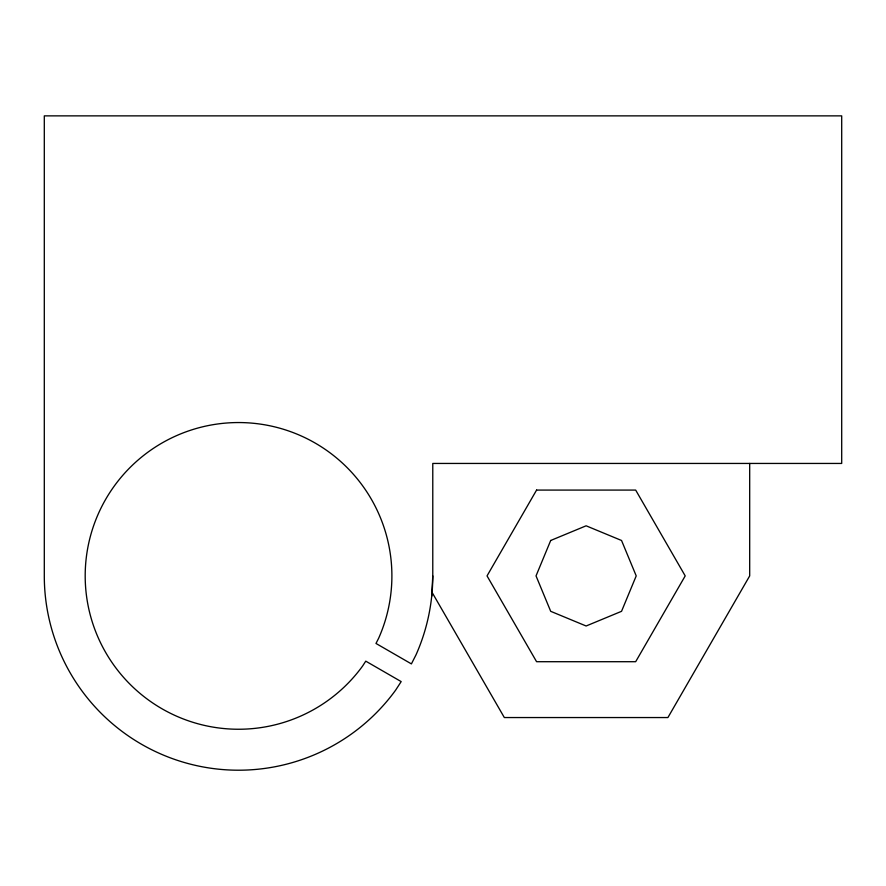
<?xml version="1.0" encoding="UTF-8"?>
<svg xmlns="http://www.w3.org/2000/svg" width="886" height="886" viewBox="0 0 886 886"><rect width="100%" height="100%" fill="white"/><g stroke="black" fill="none" stroke-linecap="round" stroke-linejoin="round"><path stroke-width="1.33" d="M431.715 596.2L432.778 575.9L432.778 463.444L841.7 463.444L841.7 115.867L44.3 115.867L44.3 575.9A194.211 194.211 0 0 0 395.688 690.072L401.181 681.6L365.763 661.155L362.595 666.039A153.344 153.344 0 0 1 103.141 647.887A153.344 153.344 0 0 1 233.184 422.644A153.344 153.344 0 0 1 378.632 638.274L375.985 643.457L411.403 663.902L415.988 654.898A194.211 194.211 0 0 0 432.778 575.911M431.925 592.136L504.333 717.549L667.911 717.549L749.689 575.9L749.689 463.444M550.704 540.482L536.03 575.9L550.704 611.318L586.122 625.992L621.54 611.318L636.214 575.9L621.54 540.482L586.122 525.808L550.704 540.482M536.584 490.08L487.034 575.9L536.584 661.709L635.672 661.709L685.21 575.9L635.672 490.08L536.584 490.08"/></g></svg>
